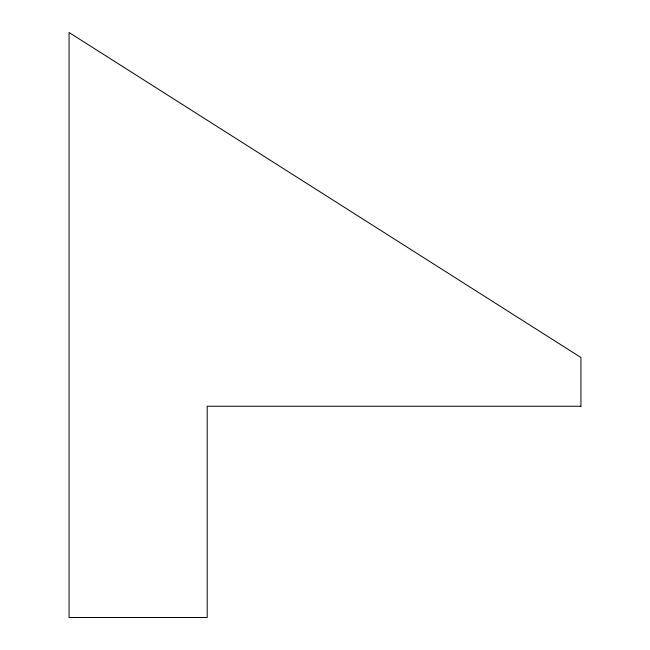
<?xml version="1.0" encoding="UTF-8"?>
<svg xmlns="http://www.w3.org/2000/svg" width="650" height="650" viewBox="0 0 650 650"><rect width="100%" height="100%" fill="white"/><g stroke="black" fill="none" stroke-linecap="round" stroke-linejoin="round"><path stroke-width="0.97" d="M580.938 406.25L207.188 406.25L207.188 617.5L69.062 617.5L69.062 32.5L580.938 357.5L580.938 406.25"/></g></svg>
